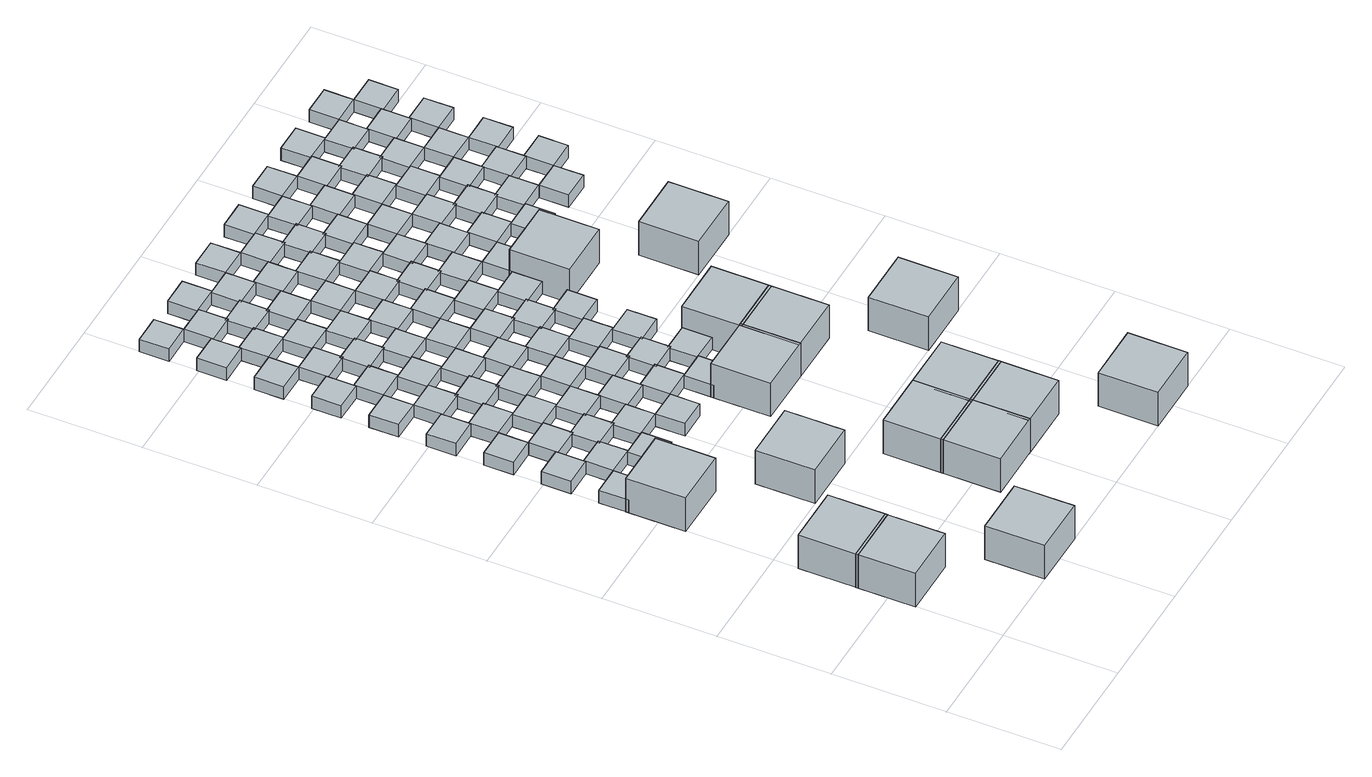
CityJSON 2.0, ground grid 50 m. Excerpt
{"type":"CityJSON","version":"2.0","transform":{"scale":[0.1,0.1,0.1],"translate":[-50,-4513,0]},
"CityObjects":{
"object1":{"type":"GenericCityObject","geometry":[{"type":"Solid","lod":"1","boundaries":[[[[0,1,2,3]],[[4,5,1,0]],[[5,6,2,1]],[[6,7,3,2]],[[7,4,0,3]],[[7,6,5,4]]]]}]},
"object2":{"type":"GenericCityObject","geometry":[{"type":"Solid","lod":"1","boundaries":[[[[8,9,10,11]],[[12,13,9,8]],[[13,14,10,9]],[[14,15,11,10]],[[15,12,8,11]],[[15,14,13,12]]]]}]},
"object3":{"type":"GenericCityObject","geometry":[{"type":"Solid","lod":"1","boundaries":[[[[16,17,18,19]],[[20,21,17,16]],[[21,22,18,17]],[[22,23,19,18]],[[23,20,16,19]],[[23,22,21,20]]]]}]},
"object4":{"type":"GenericCityObject","geometry":[{"type":"Solid","lod":"1","boundaries":[[[[24,25,26,27]],[[28,29,25,24]],[[29,30,26,25]],[[30,31,27,26]],[[31,28,24,27]],[[31,30,29,28]]]]}]},
"object5":{"type":"GenericCityObject","geometry":[{"type":"Solid","lod":"1","boundaries":[[[[32,33,34,35]],[[36,37,33,32]],[[37,38,34,33]],[[38,39,35,34]],[[39,36,32,35]],[[39,38,37,36]]]]}]},
"object6":{"type":"GenericCityObject","geometry":[{"type":"Solid","lod":"1","boundaries":[[[[40,41,42,43]],[[44,45,41,40]],[[45,46,42,41]],[[46,47,43,42]],[[47,44,40,43]],[[47,46,45,44]]]]}]},
"object7":{"type":"GenericCityObject","geometry":[{"type":"Solid","lod":"1","boundaries":[[[[48,49,50,51]],[[52,53,49,48]],[[53,54,50,49]],[[54,55,51,50]],[[55,52,48,51]],[[55,54,53,52]]]]}]},
"object8":{"type":"GenericCityObject","geometry":[{"type":"Solid","lod":"1","boundaries":[[[[26,56,57,58]],[[30,59,56,26]],[[59,60,57,56]],[[60,61,58,57]],[[61,30,26,58]],[[61,60,59,30]]]]}]},
"object9":{"type":"GenericCityObject","geometry":[{"type":"Solid","lod":"1","boundaries":[[[[62,63,64,65]],[[66,67,63,62]],[[67,68,64,63]],[[68,69,65,64]],[[69,66,62,65]],[[69,68,67,66]]]]}]},
"object10":{"type":"GenericCityObject","geometry":[{"type":"Solid","lod":"1","boundaries":[[[[70,71,72,49]],[[73,74,71,70]],[[74,75,72,71]],[[75,53,49,72]],[[53,73,70,49]],[[53,75,74,73]]]]}]},
"object11":{"type":"GenericCityObject","geometry":[{"type":"Solid","lod":"1","boundaries":[[[[76,77,78,79]],[[80,81,77,76]],[[81,82,78,77]],[[82,83,79,78]],[[83,80,76,79]],[[83,82,81,80]]]]}]},
"object12":{"type":"GenericCityObject","geometry":[{"type":"Solid","lod":"1","boundaries":[[[[84,85,86,87]],[[88,89,85,84]],[[89,90,86,85]],[[90,91,87,86]],[[91,88,84,87]],[[91,90,89,88]]]]}]},
"object13":{"type":"GenericCityObject","geometry":[{"type":"Solid","lod":"1","boundaries":[[[[92,93,94,95]],[[96,97,93,92]],[[97,98,94,93]],[[98,99,95,94]],[[99,96,92,95]],[[99,98,97,96]]]]}]},
"object14":{"type":"GenericCityObject","geometry":[{"type":"Solid","lod":"1","boundaries":[[[[50,100,101,102]],[[54,103,100,50]],[[103,104,101,100]],[[104,105,102,101]],[[105,54,50,102]],[[105,104,103,54]]]]}]},
"object15":{"type":"GenericCityObject","geometry":[{"type":"Solid","lod":"1","boundaries":[[[[106,107,108,109]],[[110,111,107,106]],[[111,112,108,107]],[[112,113,109,108]],[[113,110,106,109]],[[113,112,111,110]]]]}]},
"object16":{"type":"GenericCityObject","geometry":[{"type":"Solid","lod":"1","boundaries":[[[[114,115,116,117]],[[118,119,115,114]],[[119,120,116,115]],[[120,121,117,116]],[[121,118,114,117]],[[121,120,119,118]]]]}]},
"object17":{"type":"GenericCityObject","geometry":[{"type":"Solid","lod":"1","boundaries":[[[[122,123,124,93]],[[125,126,123,122]],[[126,127,124,123]],[[127,97,93,124]],[[97,125,122,93]],[[97,127,126,125]]]]}]},
"object18":{"type":"GenericCityObject","geometry":[{"type":"Solid","lod":"1","boundaries":[[[[128,129,130,131]],[[132,133,129,128]],[[133,134,130,129]],[[134,135,131,130]],[[135,132,128,131]],[[135,134,133,132]]]]}]},
"object19":{"type":"GenericCityObject","geometry":[{"type":"Solid","lod":"1","boundaries":[[[[136,137,138,139]],[[140,141,137,136]],[[141,142,138,137]],[[142,143,139,138]],[[143,140,136,139]],[[143,142,141,140]]]]}]},
"object20":{"type":"GenericCityObject","geometry":[{"type":"Solid","lod":"1","boundaries":[[[[144,145,146,147]],[[148,149,145,144]],[[149,150,146,145]],[[150,151,147,146]],[[151,148,144,147]],[[151,150,149,148]]]]}]},
"object21":{"type":"GenericCityObject","geometry":[{"type":"Solid","lod":"1","boundaries":[[[[152,153,154,155]],[[156,157,153,152]],[[157,158,154,153]],[[158,159,155,154]],[[159,156,152,155]],[[159,158,157,156]]]]}]},
"object22":{"type":"GenericCityObject","geometry":[{"type":"Solid","lod":"1","boundaries":[[[[94,160,161,162]],[[98,163,160,94]],[[163,164,161,160]],[[164,165,162,161]],[[165,98,94,162]],[[165,164,163,98]]]]}]},
"object23":{"type":"GenericCityObject","geometry":[{"type":"Solid","lod":"1","boundaries":[[[[166,167,168,169]],[[170,171,167,166]],[[171,172,168,167]],[[172,173,169,168]],[[173,170,166,169]],[[173,172,171,170]]]]}]},
"object24":{"type":"GenericCityObject","geometry":[{"type":"Solid","lod":"1","boundaries":[[[[174,175,176,177]],[[178,179,175,174]],[[179,180,176,175]],[[180,181,177,176]],[[181,178,174,177]],[[181,180,179,178]]]]}]},
"object25":{"type":"GenericCityObject","geometry":[{"type":"Solid","lod":"1","boundaries":[[[[182,183,184,137]],[[185,186,183,182]],[[186,187,184,183]],[[187,141,137,184]],[[141,185,182,137]],[[141,187,186,185]]]]}]},
"object26":{"type":"GenericCityObject","geometry":[{"type":"Solid","lod":"1","boundaries":[[[[188,189,190,191]],[[192,193,189,188]],[[193,194,190,189]],[[194,195,191,190]],[[195,192,188,191]],[[195,194,193,192]]]]}]},
"object27":{"type":"GenericCityObject","geometry":[{"type":"Solid","lod":"1","boundaries":[[[[196,197,198,199]],[[200,201,197,196]],[[201,202,198,197]],[[202,203,199,198]],[[203,200,196,199]],[[203,202,201,200]]]]}]},
"object28":{"type":"GenericCityObject","geometry":[{"type":"Solid","lod":"1","boundaries":[[[[204,205,206,145]],[[207,208,205,204]],[[208,209,206,205]],[[209,149,145,206]],[[149,207,204,145]],[[149,209,208,207]]]]}]},
"object29":{"type":"GenericCityObject","geometry":[{"type":"Solid","lod":"1","boundaries":[[[[210,211,212,213]],[[214,215,211,210]],[[215,216,212,211]],[[216,217,213,212]],[[217,214,210,213]],[[217,216,215,214]]]]}]},
"object30":{"type":"GenericCityObject","geometry":[{"type":"Solid","lod":"1","boundaries":[[[[218,219,220,221]],[[222,223,219,218]],[[223,224,220,219]],[[224,225,221,220]],[[225,222,218,221]],[[225,224,223,222]]]]}]},
"object31":{"type":"GenericCityObject","geometry":[{"type":"Solid","lod":"1","boundaries":[[[[226,227,228,229]],[[230,231,227,226]],[[231,232,228,227]],[[232,233,229,228]],[[233,230,226,229]],[[233,232,231,230]]]]}]},
"object32":{"type":"GenericCityObject","geometry":[{"type":"Solid","lod":"1","boundaries":[[[[234,235,236,237]],[[238,239,235,234]],[[239,240,236,235]],[[240,241,237,236]],[[241,238,234,237]],[[241,240,239,238]]]]}]},
"object33":{"type":"GenericCityObject","geometry":[{"type":"Solid","lod":"1","boundaries":[[[[146,242,243,244]],[[150,245,242,146]],[[245,246,243,242]],[[246,247,244,243]],[[247,150,146,244]],[[247,246,245,150]]]]}]},
"object34":{"type":"GenericCityObject","geometry":[{"type":"Solid","lod":"1","boundaries":[[[[248,249,250,251]],[[252,253,249,248]],[[253,254,250,249]],[[254,255,251,250]],[[255,252,248,251]],[[255,254,253,252]]]]}]},
"object35":{"type":"GenericCityObject","geometry":[{"type":"Solid","lod":"1","boundaries":[[[[256,257,258,259]],[[260,261,257,256]],[[261,262,258,257]],[[262,263,259,258]],[[263,260,256,259]],[[263,262,261,260]]]]}]},
"object36":{"type":"GenericCityObject","geometry":[{"type":"Solid","lod":"1","boundaries":[[[[176,264,265,219]],[[180,266,264,176]],[[266,267,265,264]],[[267,223,219,265]],[[223,180,176,219]],[[223,267,266,180]]]]}]},
"object37":{"type":"GenericCityObject","geometry":[{"type":"Solid","lod":"1","boundaries":[[[[184,268,269,270]],[[187,271,268,184]],[[271,272,269,268]],[[272,273,270,269]],[[273,187,184,270]],[[273,272,271,187]]]]}]},
"object38":{"type":"GenericCityObject","geometry":[{"type":"Solid","lod":"1","boundaries":[[[[274,275,276,235]],[[277,278,275,274]],[[278,279,276,275]],[[279,239,235,276]],[[239,277,274,235]],[[239,279,278,277]]]]}]},
"object39":{"type":"GenericCityObject","geometry":[{"type":"Solid","lod":"1","boundaries":[[[[280,281,282,283]],[[284,285,281,280]],[[285,286,282,281]],[[286,287,283,282]],[[287,284,280,283]],[[287,286,285,284]]]]}]},
"object40":{"type":"GenericCityObject","geometry":[{"type":"Solid","lod":"1","boundaries":[[[[288,289,290,291]],[[292,293,289,288]],[[293,294,290,289]],[[294,295,291,290]],[[295,292,288,291]],[[295,294,293,292]]]]}]},
"object41":{"type":"GenericCityObject","geometry":[{"type":"Solid","lod":"1","boundaries":[[[[296,297,298,299]],[[300,301,297,296]],[[301,302,298,297]],[[302,303,299,298]],[[303,300,296,299]],[[303,302,301,300]]]]}]},
"object42":{"type":"GenericCityObject","geometry":[{"type":"Solid","lod":"1","boundaries":[[[[304,305,306,307]],[[308,309,305,304]],[[309,310,306,305]],[[310,311,307,306]],[[311,308,304,307]],[[311,310,309,308]]]]}]},
"object43":{"type":"GenericCityObject","geometry":[{"type":"Solid","lod":"1","boundaries":[[[[312,313,314,264]],[[315,316,313,312]],[[316,317,314,313]],[[317,266,264,314]],[[266,315,312,264]],[[266,317,316,315]]]]}]},
"object44":{"type":"GenericCityObject","geometry":[{"type":"Solid","lod":"1","boundaries":[[[[318,319,320,321]],[[322,323,319,318]],[[323,324,320,319]],[[324,325,321,320]],[[325,322,318,321]],[[325,324,323,322]]]]}]},
"object45":{"type":"GenericCityObject","geometry":[{"type":"Solid","lod":"1","boundaries":[[[[326,327,328,329]],[[330,331,327,326]],[[331,332,328,327]],[[332,333,329,328]],[[333,330,326,329]],[[333,332,331,330]]]]}]},
"object46":{"type":"GenericCityObject","geometry":[{"type":"Solid","lod":"1","boundaries":[[[[334,335,336,337]],[[338,339,335,334]],[[339,340,336,335]],[[340,341,337,336]],[[341,338,334,337]],[[341,340,339,338]]]]}]},
"object47":{"type":"GenericCityObject","geometry":[{"type":"Solid","lod":"1","boundaries":[[[[342,343,344,345]],[[346,347,343,342]],[[347,348,344,343]],[[348,349,345,344]],[[349,346,342,345]],[[349,348,347,346]]]]}]},
"object48":{"type":"GenericCityObject","geometry":[{"type":"Solid","lod":"1","boundaries":[[[[350,351,352,353]],[[354,355,351,350]],[[355,356,352,351]],[[356,357,353,352]],[[357,354,350,353]],[[357,356,355,354]]]]}]},
"object49":{"type":"GenericCityObject","geometry":[{"type":"Solid","lod":"1","boundaries":[[[[258,358,359,289]],[[262,360,358,258]],[[360,361,359,358]],[[361,293,289,359]],[[293,262,258,289]],[[293,361,360,262]]]]}]},
"object50":{"type":"GenericCityObject","geometry":[{"type":"Solid","lod":"1","boundaries":[[[[265,362,363,364]],[[267,365,362,265]],[[365,366,363,362]],[[366,367,364,363]],[[367,267,265,364]],[[367,366,365,267]]]]}]},
"object51":{"type":"GenericCityObject","geometry":[{"type":"Solid","lod":"1","boundaries":[[[[368,369,370,371]],[[372,373,369,368]],[[373,374,370,369]],[[374,375,371,370]],[[375,372,368,371]],[[375,374,373,372]]]]}]},
"object52":{"type":"GenericCityObject","geometry":[{"type":"Solid","lod":"1","boundaries":[[[[376,377,378,379]],[[380,381,377,376]],[[381,382,378,377]],[[382,383,379,378]],[[383,380,376,379]],[[383,382,381,380]]]]}]},
"object53":{"type":"GenericCityObject","geometry":[{"type":"Solid","lod":"1","boundaries":[[[[384,385,386,387]],[[388,389,385,384]],[[389,390,386,385]],[[390,391,387,386]],[[391,388,384,387]],[[391,390,389,388]]]]}]},
"object54":{"type":"GenericCityObject","geometry":[{"type":"Solid","lod":"1","boundaries":[[[[392,393,394,395]],[[396,397,393,392]],[[397,398,394,393]],[[398,399,395,394]],[[399,396,392,395]],[[399,398,397,396]]]]}]},
"object55":{"type":"GenericCityObject","geometry":[{"type":"Solid","lod":"1","boundaries":[[[[400,401,402,358]],[[403,404,401,400]],[[404,405,402,401]],[[405,360,358,402]],[[360,403,400,358]],[[360,405,404,403]]]]}]},
"object56":{"type":"GenericCityObject","geometry":[{"type":"Solid","lod":"1","boundaries":[[[[406,407,408,409]],[[410,411,407,406]],[[411,412,408,407]],[[412,413,409,408]],[[413,410,406,409]],[[413,412,411,410]]]]}]},
"object57":{"type":"GenericCityObject","geometry":[{"type":"Solid","lod":"1","boundaries":[[[[414,415,416,417]],[[418,419,415,414]],[[419,420,416,415]],[[420,421,417,416]],[[421,418,414,417]],[[421,420,419,418]]]]}]},
"object58":{"type":"GenericCityObject","geometry":[{"type":"Solid","lod":"1","boundaries":[[[[422,423,424,425]],[[426,427,423,422]],[[427,428,424,423]],[[428,429,425,424]],[[429,426,422,425]],[[429,428,427,426]]]]}]},
"object59":{"type":"GenericCityObject","geometry":[{"type":"Solid","lod":"1","boundaries":[[[[344,430,431,385]],[[348,432,430,344]],[[432,433,431,430]],[[433,389,385,431]],[[389,348,344,385]],[[389,433,432,348]]]]}]},
"object60":{"type":"GenericCityObject","geometry":[{"type":"Solid","lod":"1","boundaries":[[[[434,435,436,437]],[[438,439,435,434]],[[439,440,436,435]],[[440,441,437,436]],[[441,438,434,437]],[[441,440,439,438]]]]}]},
"object61":{"type":"GenericCityObject","geometry":[{"type":"Solid","lod":"1","boundaries":[[[[359,442,443,444]],[[361,445,442,359]],[[445,446,443,442]],[[446,447,444,443]],[[447,361,359,444]],[[447,446,445,361]]]]}]},
"object62":{"type":"GenericCityObject","geometry":[{"type":"Solid","lod":"1","boundaries":[[[[448,449,450,451]],[[452,453,449,448]],[[453,454,450,449]],[[454,455,451,450]],[[455,452,448,451]],[[455,454,453,452]]]]}]},
"object63":{"type":"GenericCityObject","geometry":[{"type":"Solid","lod":"1","boundaries":[[[[456,457,458,459]],[[460,461,457,456]],[[461,462,458,457]],[[462,463,459,458]],[[463,460,456,459]],[[463,462,461,460]]]]}]},
"object64":{"type":"GenericCityObject","geometry":[{"type":"Solid","lod":"1","boundaries":[[[[464,465,466,467]],[[468,469,465,464]],[[469,470,466,465]],[[470,471,467,466]],[[471,468,464,467]],[[471,470,469,468]]]]}]},
"object65":{"type":"GenericCityObject","geometry":[{"type":"Solid","lod":"1","boundaries":[[[[472,473,474,475]],[[476,477,473,472]],[[477,478,474,473]],[[478,479,475,474]],[[479,476,472,475]],[[479,478,477,476]]]]}]},
"object66":{"type":"GenericCityObject","geometry":[{"type":"Solid","lod":"1","boundaries":[[[[480,481,482,430]],[[483,484,481,480]],[[484,485,482,481]],[[485,432,430,482]],[[432,483,480,430]],[[432,485,484,483]]]]}]},
"object67":{"type":"GenericCityObject","geometry":[{"type":"Solid","lod":"1","boundaries":[[[[486,487,488,489]],[[490,491,487,486]],[[491,492,488,487]],[[492,493,489,488]],[[493,490,486,489]],[[493,492,491,490]]]]}]},
"object68":{"type":"GenericCityObject","geometry":[{"type":"Solid","lod":"1","boundaries":[[[[494,495,496,497]],[[498,499,495,494]],[[499,500,496,495]],[[500,501,497,496]],[[501,498,494,497]],[[501,500,499,498]]]]}]},
"object69":{"type":"GenericCityObject","geometry":[{"type":"Solid","lod":"1","boundaries":[[[[502,503,504,505]],[[506,507,503,502]],[[507,508,504,503]],[[508,509,505,504]],[[509,506,502,505]],[[509,508,507,506]]]]}]},
"object70":{"type":"GenericCityObject","geometry":[{"type":"Solid","lod":"1","boundaries":[[[[424,510,511,512]],[[428,513,510,424]],[[513,514,511,510]],[[514,515,512,511]],[[515,428,424,512]],[[515,514,513,428]]]]}]},
"object71":{"type":"GenericCityObject","geometry":[{"type":"Solid","lod":"1","boundaries":[[[[431,516,517,518]],[[433,519,516,431]],[[519,520,517,516]],[[520,521,518,517]],[[521,433,431,518]],[[521,520,519,433]]]]}]},
"object72":{"type":"GenericCityObject","geometry":[{"type":"Solid","lod":"1","boundaries":[[[[522,523,524,525]],[[526,527,523,522]],[[527,528,524,523]],[[528,529,525,524]],[[529,526,522,525]],[[529,528,527,526]]]]}]},
"object73":{"type":"GenericCityObject","geometry":[{"type":"Solid","lod":"1","boundaries":[[[[530,531,532,533]],[[534,535,531,530]],[[535,536,532,531]],[[536,537,533,532]],[[537,534,530,533]],[[537,536,535,534]]]]}]},
"object74":{"type":"GenericCityObject","geometry":[{"type":"Solid","lod":"1","boundaries":[[[[538,539,540,510]],[[541,542,539,538]],[[542,543,540,539]],[[543,513,510,540]],[[513,541,538,510]],[[513,543,542,541]]]]}]},
"object75":{"type":"GenericCityObject","geometry":[{"type":"Solid","lod":"1","boundaries":[[[[544,545,546,547]],[[548,549,545,544]],[[549,550,546,545]],[[550,551,547,546]],[[551,548,544,547]],[[551,550,549,548]]]]}]},
"object76":{"type":"GenericCityObject","geometry":[{"type":"Solid","lod":"1","boundaries":[[[[552,553,554,555]],[[556,557,553,552]],[[557,558,554,553]],[[558,559,555,554]],[[559,556,552,555]],[[559,558,557,556]]]]}]},
"object77":{"type":"GenericCityObject","geometry":[{"type":"Solid","lod":"1","boundaries":[[[[560,561,562,563]],[[564,565,561,560]],[[565,566,562,561]],[[566,567,563,562]],[[567,564,560,563]],[[567,566,565,564]]]]}]},
"object78":{"type":"GenericCityObject","geometry":[{"type":"Solid","lod":"1","boundaries":[[[[568,569,570,571]],[[572,573,569,568]],[[573,574,570,569]],[[574,575,571,570]],[[575,572,568,571]],[[575,574,573,572]]]]}]},
"object79":{"type":"GenericCityObject","geometry":[{"type":"Solid","lod":"1","boundaries":[[[[576,577,578,579]],[[580,581,577,576]],[[581,582,578,577]],[[582,583,579,578]],[[583,580,576,579]],[[583,582,581,580]]]]}]},
"object80":{"type":"GenericCityObject","geometry":[{"type":"Solid","lod":"1","boundaries":[[[[532,584,585,553]],[[536,586,584,532]],[[586,587,585,584]],[[587,557,553,585]],[[557,536,532,553]],[[557,587,586,536]]]]}]},
"object81":{"type":"GenericCityObject","geometry":[{"type":"Solid","lod":"1","boundaries":[[[[588,589,590,591]],[[592,593,589,588]],[[593,594,590,589]],[[594,595,591,590]],[[595,592,588,591]],[[595,594,593,592]]]]}]},
"object82":{"type":"GenericCityObject","geometry":[{"type":"Solid","lod":"1","boundaries":[[[[596,597,598,599]],[[600,601,597,596]],[[601,602,598,597]],[[602,603,599,598]],[[603,600,596,599]],[[603,602,601,600]]]]}]},
"object83":{"type":"GenericCityObject","geometry":[{"type":"Solid","lod":"1","boundaries":[[[[604,605,606,607]],[[608,609,605,604]],[[609,610,606,605]],[[610,611,607,606]],[[611,608,604,607]],[[611,610,609,608]]]]}]},
"object84":{"type":"GenericCityObject","geometry":[{"type":"Solid","lod":"1","boundaries":[[[[612,613,614,615]],[[616,617,613,612]],[[617,618,614,613]],[[618,619,615,614]],[[619,616,612,615]],[[619,618,617,616]]]]}]},
"object85":{"type":"GenericCityObject","geometry":[{"type":"Solid","lod":"1","boundaries":[[[[620,621,622,623]],[[624,625,621,620]],[[625,626,622,621]],[[626,627,623,622]],[[627,624,620,623]],[[627,626,625,624]]]]}]},
"object86":{"type":"GenericCityObject","geometry":[{"type":"Solid","lod":"1","boundaries":[[[[578,628,629,605]],[[582,630,628,578]],[[630,631,629,628]],[[631,609,605,629]],[[609,582,578,605]],[[609,631,630,582]]]]}]},
"object87":{"type":"GenericCityObject","geometry":[{"type":"Solid","lod":"1","boundaries":[[[[585,632,633,634]],[[587,635,632,585]],[[635,636,633,632]],[[636,637,634,633]],[[637,587,585,634]],[[637,636,635,587]]]]}]},
"object88":{"type":"GenericCityObject","geometry":[{"type":"Solid","lod":"1","boundaries":[[[[638,639,640,641]],[[642,643,639,638]],[[643,644,640,639]],[[644,645,641,640]],[[645,642,638,641]],[[645,644,643,642]]]]}]},
"object89":{"type":"GenericCityObject","geometry":[{"type":"Solid","lod":"1","boundaries":[[[[646,647,648,628]],[[649,650,647,646]],[[650,651,648,647]],[[651,630,628,648]],[[630,649,646,628]],[[630,651,650,649]]]]}]},
"object90":{"type":"GenericCityObject","geometry":[{"type":"Solid","lod":"1","boundaries":[[[[652,653,654,655]],[[656,657,653,652]],[[657,658,654,653]],[[658,659,655,654]],[[659,656,652,655]],[[659,658,657,656]]]]}]},
"object91":{"type":"GenericCityObject","geometry":[{"type":"Solid","lod":"1","boundaries":[[[[660,661,662,663]],[[664,665,661,660]],[[665,666,662,661]],[[666,667,663,662]],[[667,664,660,663]],[[667,666,665,664]]]]}]},
"object92":{"type":"GenericCityObject","geometry":[{"type":"Solid","lod":"1","boundaries":[[[[622,668,669,670]],[[626,671,668,622]],[[671,672,669,668]],[[672,673,670,669]],[[673,626,622,670]],[[673,672,671,626]]]]}]},
"object93":{"type":"GenericCityObject","geometry":[{"type":"Solid","lod":"1","boundaries":[[[[629,674,675,676]],[[631,677,674,629]],[[677,678,675,674]],[[678,679,676,675]],[[679,631,629,676]],[[679,678,677,631]]]]}]},
"object94":{"type":"GenericCityObject","geometry":[{"type":"Solid","lod":"1","boundaries":[[[[680,681,682,683]],[[684,685,681,680]],[[685,686,682,681]],[[686,687,683,682]],[[687,684,680,683]],[[687,686,685,684]]]]}]},
"object95":{"type":"GenericCityObject","geometry":[{"type":"Solid","lod":"1","boundaries":[[[[688,689,690,668]],[[691,692,689,688]],[[692,693,690,689]],[[693,671,668,690]],[[671,691,688,668]],[[671,693,692,691]]]]}]},
"object96":{"type":"GenericCityObject","geometry":[{"type":"Solid","lod":"1","boundaries":[[[[694,695,696,697]],[[698,699,695,694]],[[699,700,696,695]],[[700,701,697,696]],[[701,698,694,697]],[[701,700,699,698]]]]}]},
"object97":{"type":"GenericCityObject","geometry":[{"type":"Solid","lod":"1","boundaries":[[[[702,703,704,705]],[[706,707,703,702]],[[707,708,704,703]],[[708,709,705,704]],[[709,706,702,705]],[[709,708,707,706]]]]}]},
"object98":{"type":"GenericCityObject","geometry":[{"type":"Solid","lod":"1","boundaries":[[[[710,711,712,713]],[[714,715,711,710]],[[715,716,712,711]],[[716,717,713,712]],[[717,714,710,713]],[[717,716,715,714]]]]}]},
"object99":{"type":"GenericCityObject","geometry":[{"type":"Solid","lod":"1","boundaries":[[[[718,719,720,721]],[[722,723,719,718]],[[723,724,720,719]],[[724,725,721,720]],[[725,722,718,721]],[[725,724,723,722]]]]}]},
"object100":{"type":"GenericCityObject","geometry":[{"type":"Solid","lod":"1","boundaries":[[[[726,727,728,703]],[[729,730,727,726]],[[730,731,728,727]],[[731,707,703,728]],[[707,729,726,703]],[[707,731,730,729]]]]}]},
"object101":{"type":"GenericCityObject","geometry":[{"type":"Solid","lod":"1","boundaries":[[[[732,733,734,735]],[[736,737,733,732]],[[737,738,734,733]],[[738,739,735,734]],[[739,736,732,735]],[[739,738,737,736]]]]}]},
"object102":{"type":"GenericCityObject","geometry":[{"type":"Solid","lod":"1","boundaries":[[[[740,741,742,743]],[[744,745,741,740]],[[745,746,742,741]],[[746,747,743,742]],[[747,744,740,743]],[[747,746,745,744]]]]}]},
"object103":{"type":"GenericCityObject","geometry":[{"type":"Solid","lod":"1","boundaries":[[[[748,749,750,751]],[[752,753,749,748]],[[753,754,750,749]],[[754,755,751,750]],[[755,752,748,751]],[[755,754,753,752]]]]}]},
"object104":{"type":"GenericCityObject","geometry":[{"type":"Solid","lod":"1","boundaries":[[[[756,757,758,759]],[[760,761,757,756]],[[761,762,758,757]],[[762,763,759,758]],[[763,760,756,759]],[[763,762,761,760]]]]}]},
"object105":{"type":"GenericCityObject","geometry":[{"type":"Solid","lod":"1","boundaries":[[[[720,764,765,741]],[[724,766,764,720]],[[766,767,765,764]],[[767,745,741,765]],[[745,724,720,741]],[[745,767,766,724]]]]}]},
"object106":{"type":"GenericCityObject","geometry":[{"type":"Solid","lod":"1","boundaries":[[[[728,768,769,770]],[[731,771,768,728]],[[771,772,769,768]],[[772,773,770,769]],[[773,731,728,770]],[[773,772,771,731]]]]}]},
"object107":{"type":"GenericCityObject","geometry":[{"type":"Solid","lod":"1","boundaries":[[[[774,775,776,777]],[[778,779,775,774]],[[779,780,776,775]],[[780,781,777,776]],[[781,778,774,777]],[[781,780,779,778]]]]}]},
"object108":{"type":"GenericCityObject","geometry":[{"type":"Solid","lod":"1","boundaries":[[[[782,783,784,764]],[[785,786,783,782]],[[786,787,784,783]],[[787,766,764,784]],[[766,785,782,764]],[[766,787,786,785]]]]}]},
"object109":{"type":"GenericCityObject","geometry":[{"type":"Solid","lod":"1","boundaries":[[[[758,788,789,790]],[[762,791,788,758]],[[791,792,789,788]],[[792,793,790,789]],[[793,762,758,790]],[[793,792,791,762]]]]}]},
"object110":{"type":"GenericCityObject","geometry":[{"type":"Solid","lod":"1","boundaries":[[[[765,794,795,796]],[[767,797,794,765]],[[797,798,795,794]],[[798,799,796,795]],[[799,767,765,796]],[[799,798,797,767]]]]}]},
"object111":{"type":"GenericCityObject","geometry":[{"type":"Solid","lod":"1","boundaries":[[[[800,801,802,788]],[[803,804,801,800]],[[804,805,802,801]],[[805,791,788,802]],[[791,803,800,788]],[[791,805,804,803]]]]}]}
},
"vertices":[
[0,380,0],[262,380,0],[262,642,0],[0,642,0],[0,380,175],[262,380,175],[262,642,175],[0,642,175],
[0,630,0],[262,630,0],[262,892,0],[0,892,0],[0,630,175],[262,630,175],[262,892,175],[0,892,175],
[370,0,0],[632,0,0],[632,262,0],[370,262,0],[370,0,175],[632,0,175],[632,262,175],[370,262,175],
[0,1630,0],[130,1630,0],[130,1760,0],[0,1760,0],[0,1630,65],[130,1630,65],[130,1760,65],[0,1760,65],
[0,1380,0],[262,1380,0],[262,1642,0],[0,1642,0],[0,1380,175],[262,1380,175],[262,1642,175],[0,1642,175],
[0,1880,0],[130,1880,0],[130,2010,0],[0,2010,0],[0,1880,65],[130,1880,65],[130,2010,65],[0,2010,65],
[0,2130,0],[130,2130,0],[130,2260,0],[0,2260,0],[0,2130,65],[130,2130,65],[130,2260,65],[0,2260,65],
[260,1760,0],[260,1890,0],[130,1890,0],[260,1760,65],[260,1890,65],[130,1890,65],
[0,2380,0],[130,2380,0],[130,2510,0],[0,2510,0],[0,2380,65],[130,2380,65],[130,2510,65],[0,2510,65],
[130,2000,0],[260,2000,0],[260,2130,0],[130,2000,65],[260,2000,65],[260,2130,65],
[250,1630,0],[380,1630,0],[380,1760,0],[250,1760,0],[250,1630,65],[380,1630,65],[380,1760,65],[250,1760,65],
[370,1000,0],[632,1000,0],[632,1262,0],[370,1262,0],[370,1000,175],[632,1000,175],[632,1262,175],[370,1262,175],
[0,2630,0],[130,2630,0],[130,2760,0],[0,2760,0],[0,2630,65],[130,2630,65],[130,2760,65],[0,2760,65],
[260,2260,0],[260,2390,0],[130,2390,0],[260,2260,65],[260,2390,65],[130,2390,65],
[250,1880,0],[380,1880,0],[380,2010,0],[250,2010,0],[250,1880,65],[380,1880,65],[380,2010,65],[250,2010,65],
[0,2880,0],[130,2880,0],[130,3010,0],[0,3010,0],[0,2880,65],[130,2880,65],[130,3010,65],[0,3010,65],
[130,2500,0],[260,2500,0],[260,2630,0],[130,2500,65],[260,2500,65],[260,2630,65],
[250,2130,0],[380,2130,0],[380,2260,0],[250,2260,0],[250,2130,65],[380,2130,65],[380,2260,65],[250,2260,65],
[370,1760,0],[500,1760,0],[500,1890,0],[370,1890,0],[370,1760,65],[500,1760,65],[500,1890,65],[370,1890,65],
[0,3130,0],[130,3130,0],[130,3260,0],[0,3260,0],[0,3130,65],[130,3130,65],[130,3260,65],[0,3260,65],
[750,380,0],[1012,380,0],[1012,642,0],[750,642,0],[750,380,175],[1012,380,175],[1012,642,175],[750,642,175],
[260,2760,0],[260,2890,0],[130,2890,0],[260,2760,65],[260,2890,65],[130,2890,65],
[250,2380,0],[380,2380,0],[380,2510,0],[250,2510,0],[250,2380,65],[380,2380,65],[380,2510,65],[250,2510,65],
[370,2000,0],[500,2000,0],[500,2130,0],[370,2130,0],[370,2000,65],[500,2000,65],[500,2130,65],[370,2130,65],
[500,1630,0],[630,1630,0],[630,1760,0],[500,1630,65],[630,1630,65],[630,1760,65],
[0,3380,0],[130,3380,0],[130,3510,0],[0,3510,0],[0,3380,65],[130,3380,65],[130,3510,65],[0,3510,65],
[750,630,0],[1012,630,0],[1012,892,0],[750,892,0],[750,630,175],[1012,630,175],[1012,892,175],[750,892,175],
[130,3000,0],[260,3000,0],[260,3130,0],[130,3000,65],[260,3000,65],[260,3130,65],
[250,2630,0],[380,2630,0],[380,2760,0],[250,2760,0],[250,2630,65],[380,2630,65],[380,2760,65],[250,2760,65],
[370,2260,0],[500,2260,0],[500,2390,0],[370,2390,0],[370,2260,65],[500,2260,65],[500,2390,65],[370,2390,65],
[500,1880,0],[630,1880,0],[630,2010,0],[500,2010,0],[500,1880,65],[630,1880,65],[630,2010,65],[500,2010,65],
[0,3630,0],[130,3630,0],[130,3760,0],[0,3760,0],[0,3630,65],[130,3630,65],[130,3760,65],[0,3760,65],
[260,3260,0],[260,3390,0],[130,3390,0],[260,3260,65],[260,3390,65],[130,3390,65],
[250,2880,0],[380,2880,0],[380,3010,0],[250,3010,0],[250,2880,65],[380,2880,65],[380,3010,65],[250,3010,65],
[370,2500,0],[500,2500,0],[500,2630,0],[370,2630,0],[370,2500,65],[500,2500,65],[500,2630,65],[370,2630,65],
[630,2130,0],[630,2260,0],[630,2130,65],[630,2260,65],
[760,1760,0],[760,1890,0],[630,1890,0],[760,1760,65],[760,1890,65],[630,1890,65],
[130,3500,0],[260,3500,0],[260,3630,0],[130,3500,65],[260,3500,65],[260,3630,65],
[250,3130,0],[380,3130,0],[380,3260,0],[250,3260,0],[250,3130,65],[380,3130,65],[380,3260,65],[250,3260,65],
[370,2760,0],[500,2760,0],[500,2890,0],[370,2890,0],[370,2760,65],[500,2760,65],[500,2890,65],[370,2890,65],
[1000,380,0],[1262,380,0],[1262,642,0],[1000,642,0],[1000,380,175],[1262,380,175],[1262,642,175],[1000,642,175],
[500,2380,0],[630,2380,0],[630,2510,0],[500,2510,0],[500,2380,65],[630,2380,65],[630,2510,65],[500,2510,65],
[630,2000,0],[760,2000,0],[760,2130,0],[630,2000,65],[760,2000,65],[760,2130,65],
[750,1630,0],[880,1630,0],[880,1760,0],[750,1760,0],[750,1630,65],[880,1630,65],[880,1760,65],[750,1760,65],
[750,1380,0],[1012,1380,0],[1012,1642,0],[750,1642,0],[750,1380,175],[1012,1380,175],[1012,1642,175],[750,1642,175],
[250,3380,0],[380,3380,0],[380,3510,0],[250,3510,0],[250,3380,65],[380,3380,65],[380,3510,65],[250,3510,65],
[370,3000,0],[500,3000,0],[500,3130,0],[370,3130,0],[370,3000,65],[500,3000,65],[500,3130,65],[370,3130,65],
[1000,630,0],[1262,630,0],[1262,892,0],[1000,892,0],[1000,630,175],[1262,630,175],[1262,892,175],[1000,892,175],
[630,2630,0],[630,2760,0],[630,2630,65],[630,2760,65],
[760,2260,0],[760,2390,0],[630,2390,0],[760,2260,65],[760,2390,65],[630,2390,65],
[750,1880,0],[880,1880,0],[880,2010,0],[750,2010,0],[750,1880,65],[880,1880,65],[880,2010,65],[750,2010,65],
[250,3630,0],[380,3630,0],[380,3760,0],[250,3760,0],[250,3630,65],[380,3630,65],[380,3760,65],[250,3760,65],
[370,3260,0],[500,3260,0],[500,3390,0],[370,3390,0],[370,3260,65],[500,3260,65],[500,3390,65],[370,3390,65],
[500,2880,0],[630,2880,0],[630,3010,0],[500,3010,0],[500,2880,65],[630,2880,65],[630,3010,65],[500,3010,65],
[630,2500,0],[760,2500,0],[760,2630,0],[630,2500,65],[760,2500,65],[760,2630,65],
[750,2130,0],[880,2130,0],[880,2260,0],[750,2260,0],[750,2130,65],[880,2130,65],[880,2260,65],[750,2260,65],
[870,1760,0],[1000,1760,0],[1000,1890,0],[870,1890,0],[870,1760,65],[1000,1760,65],[1000,1890,65],[870,1890,65],
[370,3500,0],[500,3500,0],[500,3630,0],[370,3630,0],[370,3500,65],[500,3500,65],[500,3630,65],[370,3630,65],
[630,3130,0],[630,3260,0],[630,3130,65],[630,3260,65],
[1370,0,0],[1632,0,0],[1632,262,0],[1370,262,0],[1370,0,175],[1632,0,175],[1632,262,175],[1370,262,175],
[760,2760,0],[760,2890,0],[630,2890,0],[760,2760,65],[760,2890,65],[630,2890,65],
[750,2380,0],[880,2380,0],[880,2510,0],[750,2510,0],[750,2380,65],[880,2380,65],[880,2510,65],[750,2510,65],
[870,2000,0],[1000,2000,0],[1000,2130,0],[870,2130,0],[870,2000,65],[1000,2000,65],[1000,2130,65],[870,2130,65],
[1000,1380,0],[1262,1380,0],[1262,1642,0],[1000,1642,0],[1000,1380,175],[1262,1380,175],[1262,1642,175],[1000,1642,175],
[500,3380,0],[630,3380,0],[630,3510,0],[500,3510,0],[500,3380,65],[630,3380,65],[630,3510,65],[500,3510,65],
[630,3000,0],[760,3000,0],[760,3130,0],[630,3000,65],[760,3000,65],[760,3130,65],
[750,2630,0],[880,2630,0],[880,2760,0],[750,2760,0],[750,2630,65],[880,2630,65],[880,2760,65],[750,2760,65],
[870,2260,0],[1000,2260,0],[1000,2390,0],[870,2390,0],[870,2260,65],[1000,2260,65],[1000,2390,65],[870,2390,65],
[1000,1630,0],[1262,1630,0],[1262,1892,0],[1000,1892,0],[1000,1630,175],[1262,1630,175],[1262,1892,175],[1000,1892,175],
[630,3630,0],[630,3760,0],[500,3760,0],[630,3630,65],[630,3760,65],[500,3760,65],
[760,3260,0],[760,3390,0],[630,3390,0],[760,3260,65],[760,3390,65],[630,3390,65],
[750,2880,0],[880,2880,0],[880,3010,0],[750,3010,0],[750,2880,65],[880,2880,65],[880,3010,65],[750,3010,65],
[870,2500,0],[1000,2500,0],[1000,2630,0],[870,2630,0],[870,2500,65],[1000,2500,65],[1000,2630,65],[870,2630,65],
[630,3500,0],[760,3500,0],[760,3630,0],[630,3500,65],[760,3500,65],[760,3630,65],
[750,3130,0],[880,3130,0],[880,3260,0],[750,3260,0],[750,3130,65],[880,3130,65],[880,3260,65],[750,3260,65],
[870,2760,0],[1000,2760,0],[1000,2890,0],[870,2890,0],[870,2760,65],[1000,2760,65],[1000,2890,65],[870,2890,65],
[1370,1000,0],[1632,1000,0],[1632,1262,0],[1370,1262,0],[1370,1000,175],[1632,1000,175],[1632,1262,175],[1370,1262,175],
[750,3380,0],[880,3380,0],[880,3510,0],[750,3510,0],[750,3380,65],[880,3380,65],[880,3510,65],[750,3510,65],
[870,3000,0],[1000,3000,0],[1000,3130,0],[870,3130,0],[870,3000,65],[1000,3000,65],[1000,3130,65],[870,3130,65],
[1130,2630,0],[1130,2760,0],[1130,2630,65],[1130,2760,65],
[1000,2380,0],[1262,2380,0],[1262,2642,0],[1000,2642,0],[1000,2380,175],[1262,2380,175],[1262,2642,175],[1000,2642,175],
[750,3630,0],[880,3630,0],[880,3760,0],[750,3760,0],[750,3630,65],[880,3630,65],[880,3760,65],[750,3760,65],
[870,3260,0],[1000,3260,0],[1000,3390,0],[870,3390,0],[870,3260,65],[1000,3260,65],[1000,3390,65],[870,3390,65],
[1000,2880,0],[1130,2880,0],[1130,3010,0],[1000,3010,0],[1000,2880,65],[1130,2880,65],[1130,3010,65],[1000,3010,65],
[870,3500,0],[1000,3500,0],[1000,3630,0],[870,3630,0],[870,3500,65],[1000,3500,65],[1000,3630,65],[870,3630,65],
[1130,3130,0],[1130,3260,0],[1130,3130,65],[1130,3260,65],
[1260,2760,0],[1260,2890,0],[1130,2890,0],[1260,2760,65],[1260,2890,65],[1130,2890,65],
[1000,3380,0],[1130,3380,0],[1130,3510,0],[1000,3510,0],[1000,3380,65],[1130,3380,65],[1130,3510,65],[1000,3510,65],
[1130,3000,0],[1260,3000,0],[1260,3130,0],[1130,3000,65],[1260,3000,65],[1260,3130,65],
[1250,2630,0],[1380,2630,0],[1380,2760,0],[1250,2760,0],[1250,2630,65],[1380,2630,65],[1380,2760,65],[1250,2760,65],
[1370,2000,0],[1632,2000,0],[1632,2262,0],[1370,2262,0],[1370,2000,175],[1632,2000,175],[1632,2262,175],[1370,2262,175],
[1130,3630,0],[1130,3760,0],[1000,3760,0],[1130,3630,65],[1130,3760,65],[1000,3760,65],
[1260,3260,0],[1260,3390,0],[1130,3390,0],[1260,3260,65],[1260,3390,65],[1130,3390,65],
[1250,2880,0],[1380,2880,0],[1380,3010,0],[1250,3010,0],[1250,2880,65],[1380,2880,65],[1380,3010,65],[1250,3010,65],
[1130,3500,0],[1260,3500,0],[1260,3630,0],[1130,3500,65],[1260,3500,65],[1260,3630,65],
[1250,3130,0],[1380,3130,0],[1380,3260,0],[1250,3260,0],[1250,3130,65],[1380,3130,65],[1380,3260,65],[1250,3260,65],
[1370,2760,0],[1500,2760,0],[1500,2890,0],[1370,2890,0],[1370,2760,65],[1500,2760,65],[1500,2890,65],[1370,2890,65],
[1250,3380,0],[1380,3380,0],[1380,3510,0],[1250,3510,0],[1250,3380,65],[1380,3380,65],[1380,3510,65],[1250,3510,65],
[1370,3000,0],[1500,3000,0],[1500,3130,0],[1370,3130,0],[1370,3000,65],[1500,3000,65],[1500,3130,65],[1370,3130,65],
[1500,2630,0],[1630,2630,0],[1630,2760,0],[1500,2630,65],[1630,2630,65],[1630,2760,65],
[1250,3630,0],[1380,3630,0],[1380,3760,0],[1250,3760,0],[1250,3630,65],[1380,3630,65],[1380,3760,65],[1250,3760,65],
[1370,3260,0],[1500,3260,0],[1500,3390,0],[1370,3390,0],[1370,3260,65],[1500,3260,65],[1500,3390,65],[1370,3390,65],
[1500,2880,0],[1630,2880,0],[1630,3010,0],[1500,3010,0],[1500,2880,65],[1630,2880,65],[1630,3010,65],[1500,3010,65],
[1370,3500,0],[1500,3500,0],[1500,3630,0],[1370,3630,0],[1370,3500,65],[1500,3500,65],[1500,3630,65],[1370,3630,65],
[1630,3130,0],[1630,3260,0],[1630,3130,65],[1630,3260,65],
[1760,2760,0],[1760,2890,0],[1630,2890,0],[1760,2760,65],[1760,2890,65],[1630,2890,65],
[1500,3380,0],[1630,3380,0],[1630,3510,0],[1500,3510,0],[1500,3380,65],[1630,3380,65],[1630,3510,65],[1500,3510,65],
[1630,3000,0],[1760,3000,0],[1760,3130,0],[1630,3000,65],[1760,3000,65],[1760,3130,65],
[1630,3630,0],[1630,3760,0],[1500,3760,0],[1630,3630,65],[1630,3760,65],[1500,3760,65],
[1760,3260,0],[1760,3390,0],[1630,3390,0],[1760,3260,65],[1760,3390,65],[1630,3390,65],
[1630,3500,0],[1760,3500,0],[1760,3630,0],[1630,3500,65],[1760,3500,65],[1760,3630,65]
]}
